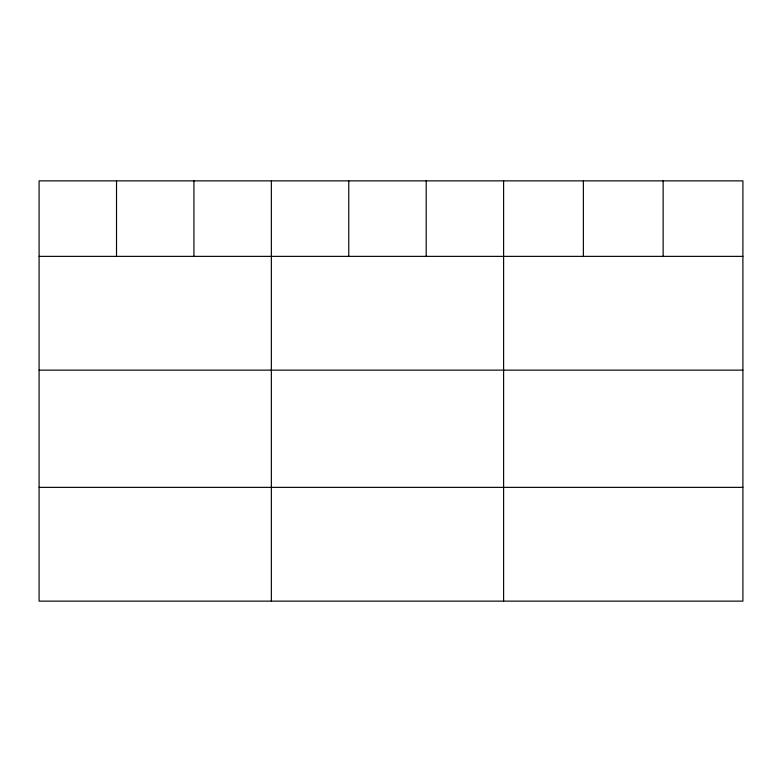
<?xml version="1.0" encoding="UTF-8"?>
<svg xmlns="http://www.w3.org/2000/svg" width="782" height="782" viewBox="0 0 782 782"><rect width="100%" height="100%" fill="white"/><g stroke="black" fill="none" stroke-linecap="round" stroke-linejoin="round"><path stroke-width="1.17" d="M742.9 256.369L742.9 601.133L39.1 601.133L39.1 180.867L742.9 180.867L742.9 256.369L39.1 256.369M39.1 370.14L742.9 370.14M39.1 487.362L742.9 487.362M663.136 180.867L663.136 256.369M583.372 180.867L583.372 256.369M503.608 180.867L503.608 601.133M426.19 180.867L426.19 256.369M348.772 180.867L348.772 256.369M271.354 180.867L271.354 601.133M193.936 180.867L193.936 256.369M116.518 180.867L116.518 256.369"/></g></svg>
